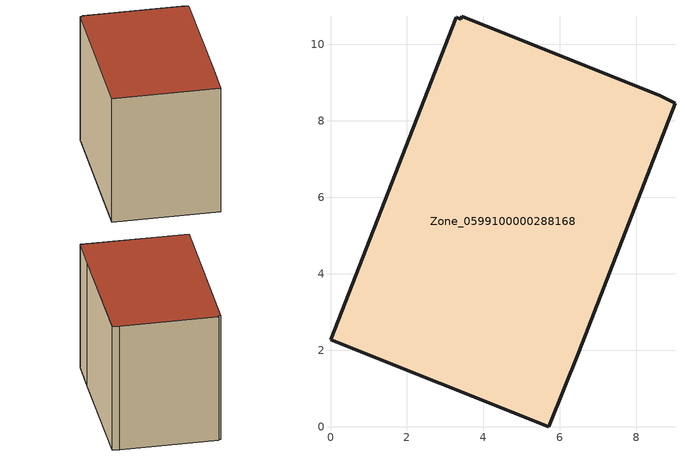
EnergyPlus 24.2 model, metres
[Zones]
Zone_0599100000288168
 floor ground (C_G): 3.43,10.74 8.63,8.66 9.01,8.46 6.49,1.95 5.71,0 0,2.28 3.29,10.71 3.4,10.66 z0
 wall outside (C_F): 5.71,0 6.49,1.95 9.01,8.46 8.63,8.66 3.43,10.74 3.4,10.66 3.29,10.71 0,2.28 5.71,0 z0:7.99
 roof outside (C_R): 8.63,8.66 3.43,10.74 3.4,10.66 3.29,10.71 0,2.28 5.71,0 6.49,1.95 9.01,8.46 z7.99
[BUILDING]
Pand.0599100000288168: North Axis=0; Terrain=City; Loads Convergence Tolerance Value=0.04; Temperature Convergence Tolerance Value=0.4; Solar Distribution=FullExterior; Maximum Number of Warmup Days=25; Minimum Number of Warmup Days=1
[Site:Location]
Rotterdam.The.Hague.AP_ZH_NLD Design_Conditions: Latitude=51.96; Longitude=4.45; Time Zone=1; Elevation=-4.5
[SITE:GROUNDTEMPERATURE:BUILDINGSURFACE]
18, 18, 18, 18, 18, 18, 18, 18, 18, 18, 18, 18
[MATERIAL] Thermal Absorptance=0.9; Solar Absorptance=0.7; Visible Absorptance=0.7
Name | Roughness | Thickness | Conductivity | Density | Specific Heat
G.TI.1975-1991 | MediumSmooth | 0.15 | 0.288461 | 540 | 1210
F.TI.1975-1991 | Rough | 0.3 | 0.230769 | 1920 | 840
R.TI.1975-1991 | MediumRough | 0.2 | 0.153846 | 1500 | 1000
[CONSTRUCTION]
C_G: G.TI.1975-1991
C_F: F.TI.1975-1991
C_R: R.TI.1975-1991
[ZONE]
Zone_0599100000288168: Type=1; Multiplier=1; Ceiling Height=Autocalculate; Volume=Autocalculate; Floor Area=autocalculate; Part of Total Floor Area=Yes
[ZONEINFILTRATION:DESIGNFLOWRATE]
Infil_Zone_0599100000288168: Zone or ZoneList or Space or SpaceList=Zone_0599100000288168; Schedule=AlwaysOn; Design Flow Rate Calculation Method=Flow/Area; Flow Rate per Floor Area=0.003; Constant Term Coefficient=1; Temperature Term Coefficient=0; Velocity Term Coefficient=0; Velocity Squared Term Coefficient=0
[HVACTEMPLATE:ZONE:IDEALLOADSAIRSYSTEM]
Zone_0599100000288168: Maximum Heating Supply Air Temperature=50; Minimum Cooling Supply Air Temperature=13; Maximum Heating Supply Air Humidity Ratio=0.0156; Minimum Cooling Supply Air Humidity Ratio=0.0077; Heating Limit=NoLimit; Cooling Limit=NoLimit; Dehumidification Control Type=ConstantSensibleHeatRatio; Cooling Sensible Heat Ratio=0.7; Dehumidification Setpoint=60; Humidification Control Type=None; Humidification Setpoint=30; Outdoor Air Method=None; Outdoor Air Flow Rate per Person=0.00944; Outdoor Air Flow Rate per Zone Floor Area=0; Outdoor Air Flow Rate per Zone=0; Demand Controlled Ventilation Type=None; Outdoor Air Economizer Type=NoEconomizer; Heat Recovery Type=None; Sensible Heat Recovery Effectiveness=0.7; Latent Heat Recovery Effectiveness=0.65
[ZONECONTROL:THERMOSTAT]
ThermostatControl_Zone_0599100000288168: Zone or ZoneList=Zone_0599100000288168; Control Type Schedule=DualSetpointControlType; Control 1=Thermostat_Zone_0599100000288168; Temperature Difference Between Cutout And Setpoint=0
[THERMOSTATSETPOINT:DUALSETPOINT]
Thermostat_Zone_0599100000288168: Heating Setpoint Temperature Schedule=HeatingSetpoint_Zone_0599100000288168; Cooling Setpoint Temperature Schedule=CoolingSetpoint_Zone_0599100000288168
[SCHEDULE:COMPACT]
HeatingSetpoint_Zone_0599100000288168: Through: 12/31, For: AllDays, Until: 24:00, 21
CoolingSetpoint_Zone_0599100000288168: Through: 12/31, For: AllDays, Until: 24:00, 24
DualSetpointControlType: Through: 12/31, For: AllDays, Until: 24:00, 4
AlwaysOn: Through: 12/31, For: AllDays, Until: 24:00, 1
